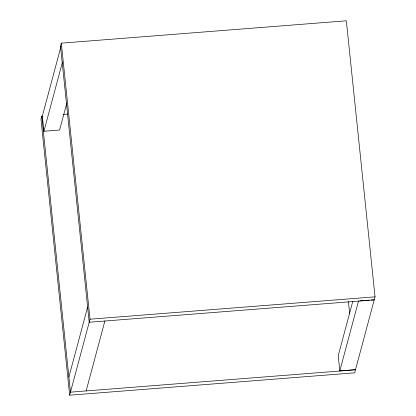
<?xml version="1.0" encoding="UTF-8"?>
<svg xmlns="http://www.w3.org/2000/svg" width="416" height="416" viewBox="0 0 416 416"><rect width="100%" height="100%" fill="white"/><g stroke="black" fill="none" stroke-linecap="round" stroke-linejoin="round"><path stroke-width="0.62" d="M60.913 46.784L42.349 116.074L41.777 116.121L40.96 119.158L69.659 395.2L354.676 372.835L375.04 296.842L346.341 20.8L61.324 43.165L60.507 46.202L89.206 322.244L374.223 299.879L371.077 299.998M66.794 103.184L59.602 130.026L43.924 131.258L62.494 61.963M68.905 376.927L87.641 307.013M69.659 395.2L90.022 319.202L61.324 43.165M86.159 390.879L104.894 320.965M352.773 301.408L338.224 355.716L339.804 370.9L355.477 369.668M339.804 370.9L358.535 300.986M60.507 46.202L61.079 46.16M63.201 114.436L67.73 114.083M90.022 319.202L375.04 296.842M359.788 300.888L364.177 300.539M365.435 300.446L369.195 300.149M355.493 369.798L70.47 392.158L41.777 116.121M348.39 301.501L349.669 313.778M42.349 116.074L43.924 131.258"/></g></svg>
